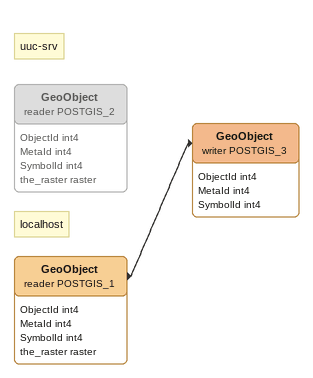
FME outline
Note: uuc-srv
GeoObject (reader POSTGIS_2) [off]
    attributes: ObjectId int4, MetaId int4, SymbolId int4, the_raster raster
Note: localhost
GeoObject (reader POSTGIS_1)
    attributes: ObjectId int4, MetaId int4, SymbolId int4, the_raster raster
    -> GeoObject (writer POSTGIS_3)
GeoObject (writer POSTGIS_3)
    attributes: ObjectId int4, MetaId int4, SymbolId int4
